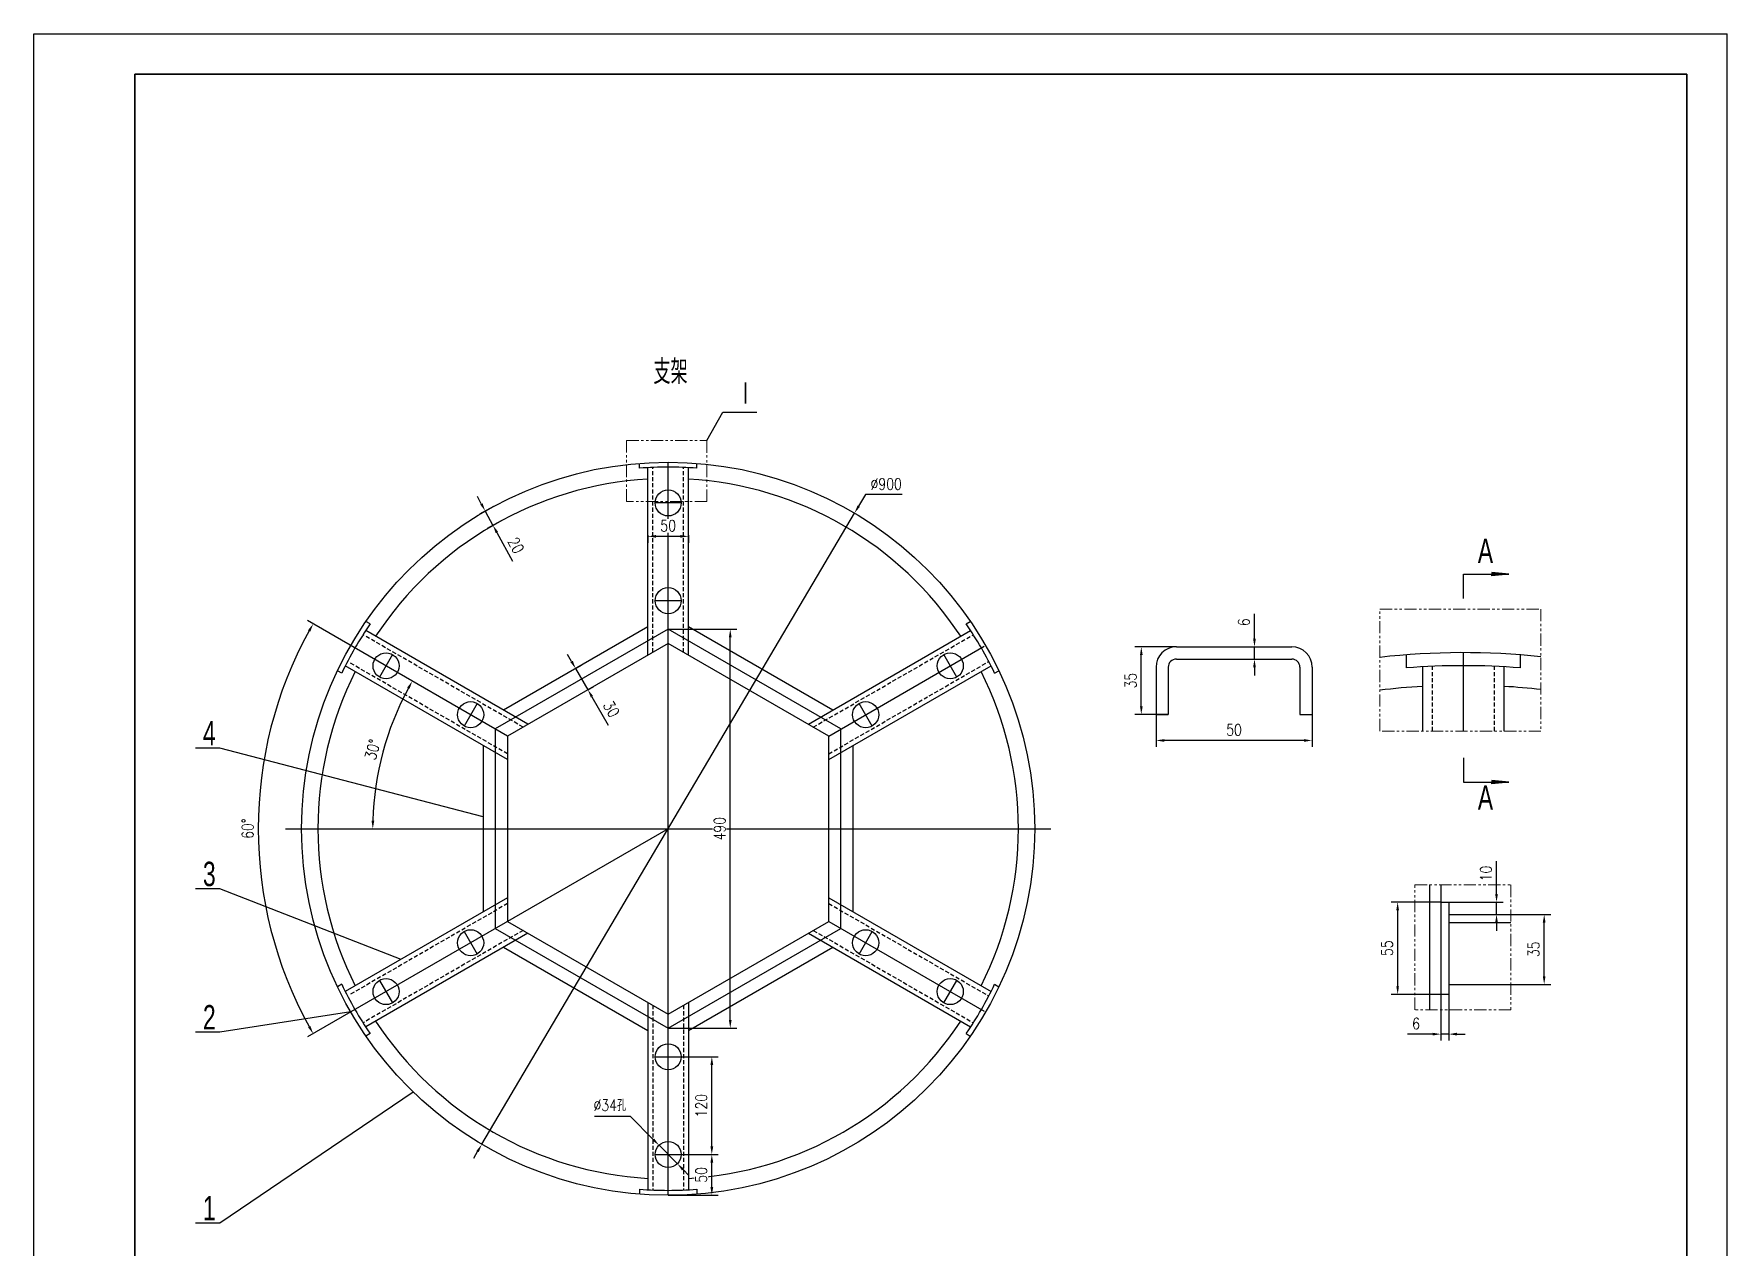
# Model space of a CAD drawing. Header units: millimetres. Extents: x 174648 to 205929, y -160248 to -145891.
# Drawn here: x 198610 to 200689, y -158772 to -157282 of the extents above; entities that cross this region are included whole.
import ezdxf

# ---------------------------------------------------------------- set-up
doc = ezdxf.new("R2010")
doc.units = ezdxf.units.MM
doc.linetypes.add('DASHED', pattern=[0.75, 0.5, -0.25])
doc.linetypes.add('PHANTOM', pattern=[2.5, 1.25, -0.25, 0.25, -0.25, 0.25, -0.25])
doc.layers.add('4虚线层', color=6, linetype='DASHED')
doc.layers.add('5（双点划线）', color=2, linetype='PHANTOM', lineweight=20)
doc.layers.add('图层1', color=4, linetype='Continuous', lineweight=35)
doc.styles.add('TH_GBDIM', font='romans.shx', dxfattribs={"width": 0.8, "bigfont": 'gbcbig.shx'})
doc.styles.add('样式 3.5', font='roms.shx', dxfattribs={"width": 0.7, "height": 3.5, "bigfont": 'hztxt.shx'})
doc.dimstyles.new('TH_GBDIM', dxfattribs={"dimtxt": 3.5, "dimasz": 2.5, "dimexe": 2, "dimexo": 0, "dimgap": 1.5, "dimtad": 1, "dimdec": 1, "dimzin": 0, "dimdsep": 46, "dimtxsty": 'TH_GBDIM', "dimcen": 2.5, "dimclrd": 130, "dimclre": 130, "dimclrt": 3, "dimadec": 0, "dimazin": 0, "dimtfac": 0.714286, "dimtdec": 1, "dimtmove": 0, "dimatfit": 3, "dimfxl": 0, "dimtzin": 0, "dimlwd": -1, "dimlwe": -1, "dimarcsym": 0})

# ---------------------------------------------------------------- blocks, each defined once
blk = doc.blocks.new('*D490')
at = {"color": 130, "linetype": 'Continuous'}
for p, q in [((199363.4, -157897.7), (199363.4, -157907)), ((199373.4, -157899), (199403.4, -157899))]:
    blk.add_line(p, q, dxfattribs=at)
at = {"color": 130}
blk.add_line((199413.4, -157897.7), (199413.4, -157907), dxfattribs=at)
for points in [[(199373.4, -157897.4), (199373.4, -157900.7), (199363.4, -157899)], [(199403.4, -157897.4), (199403.4, -157900.7), (199413.4, -157899)]]:
    blk.add_solid(points, dxfattribs=at)
at = {"layer": 'Defpoints', "color": 0}
for p in [(199363.4, -157897.7), (199413.4, -157897.7), (199413.4, -157899)]:
    blk.add_point(p, dxfattribs=at)
at = {"color": 3, "insert": (199388.4, -157886), "char_height": 14, "attachment_point": 5, "style": 'TH_GBDIM', "bg_fill": 3, "box_fill_scale": 1.1, "bg_fill_color": 256, "bg_fill_true_color": 13158600, "bg_fill_transparency": 0}
blk.add_mtext('50', dxfattribs=at)
blk = doc.blocks.new('*D491')
at = {"color": 130, "linetype": 'Continuous'}
for p, q in [((199159, -157859.1), (199154.3, -157850.3)), ((199173.9, -157862.4), (199156.8, -157871.7)), ((199163.8, -157867.9), (199173.3, -157885.5)), ((199178.1, -157894.3), (199197.2, -157929.6))]:
    blk.add_line(p, q, dxfattribs=at)
at = {"color": 130}
blk.add_line((199183.5, -157880), (199166.3, -157889.3), dxfattribs=at)
for points in [[(199160.5, -157858.3), (199157.6, -157859.9), (199163.8, -157867.9)], [(199179.6, -157893.5), (199176.6, -157895.1), (199173.3, -157885.5)]]:
    blk.add_solid(points, dxfattribs=at)
at = {"layer": 'Defpoints', "color": 0}
for p in [(199173.9, -157862.4), (199173.3, -157885.5), (199183.5, -157880)]:
    blk.add_point(p, dxfattribs=at)
at = {"color": 3, "insert": (199201.5, -157910.1), "char_height": 14, "attachment_point": 5, "rotation": 298.4633, "style": 'TH_GBDIM', "bg_fill": 3, "box_fill_scale": 1.1, "bg_fill_color": 256, "bg_fill_true_color": 13158600, "bg_fill_transparency": 0}
blk.add_mtext('20', dxfattribs=at)
blk = doc.blocks.new('*D492')
at = {"color": 130, "linetype": 'Continuous'}
for p, q in [((199269.8, -158052.6), (199264.8, -158044)), ((199274.8, -158061.3), (199281.7, -158057.3)), ((199274.8, -158061.3), (199289.8, -158087.3)), ((199294.8, -158095.9), (199314.9, -158130.7))]:
    blk.add_line(p, q, dxfattribs=at)
at = {"color": 130}
blk.add_line((199289.8, -158087.3), (199296.7, -158083.3), dxfattribs=at)
for points in [[(199271.3, -158051.8), (199268.4, -158053.5), (199274.8, -158061.3)], [(199296.3, -158095.1), (199293.4, -158096.8), (199289.8, -158087.3)]]:
    blk.add_solid(points, dxfattribs=at)
at = {"layer": 'Defpoints', "color": 0}
for p in [(199274.8, -158061.3), (199289.8, -158087.3), (199289.8, -158087.3)]:
    blk.add_point(p, dxfattribs=at)
at = {"color": 3, "insert": (199318.6, -158111.1), "char_height": 14, "attachment_point": 5, "rotation": 300, "style": 'TH_GBDIM', "bg_fill": 3, "box_fill_scale": 1.1, "bg_fill_color": 256, "bg_fill_true_color": 13158600, "bg_fill_transparency": 0}
blk.add_mtext('30', dxfattribs=at)
blk = doc.blocks.new('*D493')
at = {"color": 130, "linetype": 'Continuous'}
for p, q in [((199630.7, -157847.8), (199622.3, -157861.9)), ((199675.6, -157847.8), (199630.7, -157847.8)), ((199159.6, -158645.5), (199617.2, -157870.5)), ((199154.5, -158654.1), (199149.4, -158662.7))]:
    blk.add_line(p, q, dxfattribs=at)
at = {"color": 130}
for points in [[(199620.9, -157861.1), (199623.7, -157862.8), (199617.2, -157870.5)], [(199153.1, -158653.3), (199155.9, -158655), (199159.6, -158645.5)]]:
    blk.add_solid(points, dxfattribs=at)
at = {"layer": 'Defpoints', "color": 0}
for p in [(199617.2, -157870.5), (199159.6, -158645.5)]:
    blk.add_point(p, dxfattribs=at)
at = {"color": 3, "insert": (199656.1, -157834.8), "char_height": 14, "attachment_point": 5, "style": 'TH_GBDIM', "bg_fill": 3, "box_fill_scale": 1.1, "bg_fill_color": 256, "bg_fill_true_color": 13158600, "bg_fill_transparency": 0}
blk.add_mtext('∅900', dxfattribs=at)
blk = doc.blocks.new('*D494')
at = {"color": 130, "linetype": 'Continuous'}
blk.add_arc((199388.4, -158258), 362.7, 151.5799, 178.4201, dxfattribs=at)
at = {"color": 130}
for points in [[(199068, -158084.6), (199070.9, -158086.2), (199074.3, -158076.7)], [(199027.6, -158248.1), (199024.2, -158248), (199025.7, -158258)]]:
    blk.add_solid(points, dxfattribs=at)
at = {"layer": 'Defpoints', "color": 0}
for p in [(199005.6, -158037), (199047.6, -158134), (199191.2, -158144.2), (198918.4, -158258), (199858.4, -158258)]:
    blk.add_point(p, dxfattribs=at)
at = {"color": 3, "insert": (199025.5, -158160.8), "char_height": 14, "attachment_point": 5, "rotation": 75, "style": 'TH_GBDIM', "bg_fill": 3, "box_fill_scale": 1.1, "bg_fill_color": 256, "bg_fill_true_color": 13158600, "bg_fill_transparency": 0}
blk.add_mtext('30°', dxfattribs=at)
blk = doc.blocks.new('*D495')
at = {"color": 130}
blk.add_line((199005.6, -158037), (198945.6, -158002.4), dxfattribs=at)
at = {"color": 130, "linetype": 'Continuous'}
blk.add_line((198998.7, -158483), (198945.6, -158513.7), dxfattribs=at)
blk.add_arc((199388.4, -158258), 503.3, 151.1385, 208.8615, dxfattribs=at)
at = {"color": 130}
for points in [[(198946.2, -158014.3), (198949.1, -158015.9), (198952.6, -158006.4)], [(198949.1, -158500.1), (198946.2, -158501.8), (198952.6, -158509.7)]]:
    blk.add_solid(points, dxfattribs=at)
at = {"layer": 'Defpoints', "color": 0}
for p in [(199005.6, -158037), (199191.2, -158144.2), (198892.8, -158170.6), (199388.4, -158258), (198998.7, -158483)]:
    blk.add_point(p, dxfattribs=at)
at = {"color": 3, "insert": (198872.1, -158258), "char_height": 14, "attachment_point": 5, "rotation": 90, "style": 'TH_GBDIM', "bg_fill": 3, "box_fill_scale": 1.1, "bg_fill_color": 256, "bg_fill_true_color": 13158600, "bg_fill_transparency": 0}
blk.add_mtext('60°', dxfattribs=at)
blk = doc.blocks.new('*D496')
at = {"color": 130}
blk.add_line((199388.4, -158013), (199472.6, -158013), dxfattribs=at)
at = {"color": 130, "linetype": 'Continuous'}
for p, q in [((199464.6, -158493), (199464.6, -158023)), ((199388.4, -158503), (199472.6, -158503))]:
    blk.add_line(p, q, dxfattribs=at)
at = {"color": 130}
for points in [[(199463, -158023), (199466.3, -158023), (199464.6, -158013)], [(199463, -158493), (199466.3, -158493), (199464.6, -158503)]]:
    blk.add_solid(points, dxfattribs=at)
at = {"layer": 'Defpoints', "color": 0}
for p in [(199388.4, -158013), (199464.6, -158013), (199388.4, -158503)]:
    blk.add_point(p, dxfattribs=at)
at = {"color": 3, "insert": (199451.6, -158258), "char_height": 14, "attachment_point": 5, "rotation": 90, "style": 'TH_GBDIM', "bg_fill": 3, "box_fill_scale": 1.1, "bg_fill_color": 256, "bg_fill_true_color": 13158600, "bg_fill_transparency": 0}
blk.add_mtext('490', dxfattribs=at)
blk = doc.blocks.new('*D497')
at = {"color": 130}
blk.add_line((199987.4, -158117.6), (199987.4, -158157.6), dxfattribs=at)
at = {"color": 130, "linetype": 'Continuous'}
for p, q in [((200179.1, -158117.6), (200179.1, -158157.6)), ((200169.1, -158149.6), (199997.4, -158149.6))]:
    blk.add_line(p, q, dxfattribs=at)
at = {"color": 130}
for points in [[(199997.4, -158148), (199997.4, -158151.3), (199987.4, -158149.6)], [(200169.1, -158148), (200169.1, -158151.3), (200179.1, -158149.6)]]:
    blk.add_solid(points, dxfattribs=at)
at = {"layer": 'Defpoints', "color": 0}
for p in [(199987.4, -158117.6), (200179.1, -158117.6), (199987.4, -158149.6)]:
    blk.add_point(p, dxfattribs=at)
at = {"color": 3, "insert": (200083.2, -158136.6), "char_height": 14, "attachment_point": 5, "style": 'TH_GBDIM', "bg_fill": 3, "box_fill_scale": 1.1, "bg_fill_color": 256, "bg_fill_true_color": 13158600, "bg_fill_transparency": 0}
blk.add_mtext('{50}{}{}', dxfattribs=at)
blk = doc.blocks.new('*D498')
at = {"color": 130}
blk.add_line((200012.4, -158034.7), (199961.3, -158034.7), dxfattribs=at)
at = {"color": 130, "linetype": 'Continuous'}
for p, q in [((199969.3, -158107.6), (199969.3, -158044.7)), ((200002.4, -158117.6), (199961.3, -158117.6))]:
    blk.add_line(p, q, dxfattribs=at)
at = {"color": 130}
for points in [[(199967.7, -158044.7), (199971, -158044.7), (199969.3, -158034.7)], [(199967.7, -158107.6), (199971, -158107.6), (199969.3, -158117.6)]]:
    blk.add_solid(points, dxfattribs=at)
at = {"layer": 'Defpoints', "color": 0}
for p in [(199969.3, -158034.7), (200012.4, -158034.7), (200002.4, -158117.6)]:
    blk.add_point(p, dxfattribs=at)
at = {"color": 3, "insert": (199956.3, -158076.2), "char_height": 14, "attachment_point": 5, "rotation": 90, "style": 'TH_GBDIM', "bg_fill": 3, "box_fill_scale": 1.1, "bg_fill_color": 256, "bg_fill_true_color": 13158600, "bg_fill_transparency": 0}
blk.add_mtext('{35}{}{}', dxfattribs=at)
blk = doc.blocks.new('*D499')
at = {"color": 130, "linetype": 'Continuous'}
for p, q in [((200108.3, -158024.7), (200108.3, -157994.2)), ((200108.3, -158049.7), (200108.3, -158034.7)), ((200083.2, -158049.7), (200116.3, -158049.7)), ((200108.3, -158059.7), (200108.3, -158069.7))]:
    blk.add_line(p, q, dxfattribs=at)
at = {"color": 130}
blk.add_line((200083.2, -158034.7), (200116.3, -158034.7), dxfattribs=at)
for points in [[(200106.6, -158024.7), (200109.9, -158024.7), (200108.3, -158034.7)], [(200106.6, -158059.7), (200109.9, -158059.7), (200108.3, -158049.7)]]:
    blk.add_solid(points, dxfattribs=at)
at = {"layer": 'Defpoints', "color": 0}
for p in [(200083.2, -158034.7), (200108.3, -158034.7), (200083.2, -158049.7)]:
    blk.add_point(p, dxfattribs=at)
at = {"color": 3, "insert": (200095.3, -158004.5), "char_height": 14, "attachment_point": 5, "rotation": 90, "style": 'TH_GBDIM', "bg_fill": 3, "box_fill_scale": 1.1, "bg_fill_color": 256, "bg_fill_true_color": 13158600, "bg_fill_transparency": 0}
blk.add_mtext('{6}{}{}', dxfattribs=at)
blk = doc.blocks.new('*D500')
at = {"color": 130}
blk.add_line((200336.9, -158348.1), (200276.1, -158348.1), dxfattribs=at)
at = {"color": 130, "linetype": 'Continuous'}
for p, q in [((200284.1, -158451.4), (200284.1, -158358.1)), ((200336.9, -158461.4), (200276.1, -158461.4))]:
    blk.add_line(p, q, dxfattribs=at)
at = {"color": 130}
for points in [[(200282.4, -158358.1), (200285.7, -158358.1), (200284.1, -158348.1)], [(200282.4, -158451.4), (200285.7, -158451.4), (200284.1, -158461.4)]]:
    blk.add_solid(points, dxfattribs=at)
at = {"layer": 'Defpoints', "color": 0}
for p in [(200284.1, -158348.1), (200336.9, -158348.1), (200336.9, -158461.4)]:
    blk.add_point(p, dxfattribs=at)
at = {"color": 3, "insert": (200271.1, -158404.7), "char_height": 14, "attachment_point": 5, "rotation": 90, "style": 'TH_GBDIM', "bg_fill": 3, "box_fill_scale": 1.1, "bg_fill_color": 256, "bg_fill_true_color": 13158600, "bg_fill_transparency": 0}
blk.add_mtext('{55}{}{}', dxfattribs=at)
blk = doc.blocks.new('*D501')
at = {"color": 130}
blk.add_line((200423.1, -158363.2), (200472, -158363.2), dxfattribs=at)
at = {"color": 130, "linetype": 'Continuous'}
for p, q in [((200464, -158439.1), (200464, -158373.2)), ((200423.1, -158449.1), (200472, -158449.1))]:
    blk.add_line(p, q, dxfattribs=at)
at = {"color": 130}
for points in [[(200462.3, -158373.2), (200465.6, -158373.2), (200464, -158363.2)], [(200462.3, -158439.1), (200465.6, -158439.1), (200464, -158449.1)]]:
    blk.add_solid(points, dxfattribs=at)
at = {"layer": 'Defpoints', "color": 0}
for p in [(200423.1, -158363.2), (200464, -158363.2), (200423.1, -158449.1)]:
    blk.add_point(p, dxfattribs=at)
at = {"color": 3, "insert": (200451, -158406.1), "char_height": 14, "attachment_point": 5, "rotation": 90, "style": 'TH_GBDIM', "bg_fill": 3, "box_fill_scale": 1.1, "bg_fill_color": 256, "bg_fill_true_color": 13158600, "bg_fill_transparency": 0}
blk.add_mtext('{35}{}{}', dxfattribs=at)
blk = doc.blocks.new('*D502')
at = {"color": 130, "linetype": 'Continuous'}
for p, q in [((200405.5, -158338.1), (200405.5, -158298)), ((200405.5, -158363.2), (200405.5, -158348.1)), ((200346.9, -158363.2), (200413.5, -158363.2)), ((200405.5, -158373.2), (200405.5, -158383.2))]:
    blk.add_line(p, q, dxfattribs=at)
at = {"color": 130}
blk.add_line((200346.9, -158348.1), (200413.5, -158348.1), dxfattribs=at)
for points in [[(200403.8, -158338.1), (200407.1, -158338.1), (200405.5, -158348.1)], [(200403.8, -158373.2), (200407.1, -158373.2), (200405.5, -158363.2)]]:
    blk.add_solid(points, dxfattribs=at)
at = {"layer": 'Defpoints', "color": 0}
for p in [(200346.9, -158348.1), (200405.5, -158348.1), (200346.9, -158363.2)]:
    blk.add_point(p, dxfattribs=at)
at = {"color": 3, "insert": (200392.5, -158313), "char_height": 14, "attachment_point": 5, "rotation": 90, "style": 'TH_GBDIM', "bg_fill": 3, "box_fill_scale": 1.1, "bg_fill_color": 256, "bg_fill_true_color": 13158600, "bg_fill_transparency": 0}
blk.add_mtext('{10}{}{}', dxfattribs=at)
blk = doc.blocks.new('*D503')
at = {"color": 130}
blk.add_line((200336.9, -158461.4), (200336.9, -158518.2), dxfattribs=at)
at = {"color": 130, "linetype": 'Continuous'}
for p, q in [((200346.9, -158461.4), (200346.9, -158518.2)), ((200326.9, -158510.2), (200296.3, -158510.2)), ((200346.9, -158510.2), (200336.9, -158510.2)), ((200356.9, -158510.2), (200366.9, -158510.2))]:
    blk.add_line(p, q, dxfattribs=at)
at = {"color": 130}
for points in [[(200326.9, -158508.5), (200326.9, -158511.9), (200336.9, -158510.2)], [(200356.9, -158508.5), (200356.9, -158511.9), (200346.9, -158510.2)]]:
    blk.add_solid(points, dxfattribs=at)
at = {"layer": 'Defpoints', "color": 0}
for p in [(200336.9, -158461.4), (200346.9, -158461.4), (200336.9, -158510.2)]:
    blk.add_point(p, dxfattribs=at)
at = {"color": 3, "insert": (200306.6, -158497.2), "char_height": 14, "attachment_point": 5, "style": 'TH_GBDIM', "bg_fill": 3, "box_fill_scale": 1.1, "bg_fill_color": 256, "bg_fill_true_color": 13158600, "bg_fill_transparency": 0}
blk.add_mtext('{6}{}{}', dxfattribs=at)
blk = doc.blocks.new('*D511')
at = {"color": 130}
blk.add_line((199388.4, -158658), (199450, -158658), dxfattribs=at)
at = {"color": 130, "linetype": 'Continuous'}
for p, q in [((199442, -158698), (199442, -158668)), ((199388.4, -158708), (199450, -158708))]:
    blk.add_line(p, q, dxfattribs=at)
at = {"color": 130}
for points in [[(199440.3, -158668), (199443.7, -158668), (199442, -158658)], [(199440.3, -158698), (199443.7, -158698), (199442, -158708)]]:
    blk.add_solid(points, dxfattribs=at)
at = {"layer": 'Defpoints', "color": 0}
for p in [(199388.4, -158658), (199442, -158658), (199388.4, -158708)]:
    blk.add_point(p, dxfattribs=at)
at = {"color": 3, "insert": (199429, -158683), "char_height": 14, "attachment_point": 5, "rotation": 90, "style": 'TH_GBDIM', "bg_fill": 3, "box_fill_scale": 1.1, "bg_fill_color": 256, "bg_fill_true_color": 13158600, "bg_fill_transparency": 0}
blk.add_mtext('50', dxfattribs=at)
blk = doc.blocks.new('*D512')
at = {"color": 130}
blk.add_line((199388.4, -158538), (199450, -158538), dxfattribs=at)
at = {"color": 130, "linetype": 'Continuous'}
for p, q in [((199442, -158648), (199442, -158548)), ((199388.4, -158658), (199450, -158658))]:
    blk.add_line(p, q, dxfattribs=at)
at = {"color": 130}
for points in [[(199440.3, -158548), (199443.7, -158548), (199442, -158538)], [(199440.3, -158648), (199443.7, -158648), (199442, -158658)]]:
    blk.add_solid(points, dxfattribs=at)
at = {"layer": 'Defpoints', "color": 0}
for p in [(199388.4, -158538), (199442, -158538), (199388.4, -158658)]:
    blk.add_point(p, dxfattribs=at)
at = {"color": 3, "insert": (199429, -158598), "char_height": 14, "attachment_point": 5, "rotation": 90, "style": 'TH_GBDIM', "bg_fill": 3, "box_fill_scale": 1.1, "bg_fill_color": 256, "bg_fill_true_color": 13158600, "bg_fill_transparency": 0}
blk.add_mtext('120', dxfattribs=at)
blk = doc.blocks.new('*D513')
at = {"color": 130, "linetype": 'Continuous'}
for p, q in [((199297.8, -158610.9), (199341.8, -158610.9)), ((199341.8, -158610.9), (199370.1, -158639.5)), ((199399.7, -158669.4), (199377.2, -158646.7)), ((199406.7, -158676.5), (199413.7, -158683.6))]:
    blk.add_line(p, q, dxfattribs=at)
at = {"color": 130}
for points in [[(199371.3, -158638.4), (199368.9, -158640.7), (199377.2, -158646.7)], [(199407.9, -158675.3), (199405.5, -158677.7), (199399.7, -158669.4)]]:
    blk.add_solid(points, dxfattribs=at)
at = {"layer": 'Defpoints', "color": 0}
for p in [(199377.2, -158646.7), (199399.7, -158669.4)]:
    blk.add_point(p, dxfattribs=at)
at = {"color": 3, "insert": (199316.8, -158597.5), "char_height": 14, "attachment_point": 5, "style": 'TH_GBDIM', "bg_fill": 3, "box_fill_scale": 1.1, "bg_fill_color": 256, "bg_fill_true_color": 13158600, "bg_fill_transparency": 0}
blk.add_mtext('{%%c34孔}{}{}', dxfattribs=at)

msp = doc.modelspace()

# ---------------------------------------------------------------- hatches: boundary and pattern name
h = msp.add_hatch(color=256)
h.dxf.hatch_style = 1
h.paths.add_polyline_path([(200399.9, -157943.3), (200399.9, -157945.3), (200420.6, -157945.3)])
h.paths.add_polyline_path([(200399.9, -157945.3), (200399.9, -157947.3), (200420.6, -157945.3)])
h = msp.add_hatch(color=256)
h.dxf.hatch_style = 1
h.paths.add_polyline_path([(200420.6, -158200.9), (200399.9, -158200.9), (200399.9, -158202.9)])
h.paths.add_polyline_path([(200420.6, -158200.9), (200399.9, -158198.9), (200399.9, -158200.9)])

# ---------------------------------------------------------------- linework, layer by layer
at = {"color": 7, "linetype": 'Continuous'}
for p, q in [((198609.6, -157282.1), (200688.6, -157282.1)), ((198609.6, -160222.4), (198609.6, -157282.1)), ((200688.6, -160222.4), (200688.6, -157282.1))]:
    msp.add_line(p, q, dxfattribs=at)
at = {"color": 2}
for p, q in [((199436, -157781.3), (199455.4, -157746.4)), ((199455.4, -157746.4), (199497.3, -157746.4))]:
    msp.add_line(p, q, dxfattribs=at)
for p, q in [((199353.4, -157815.4), (199353.4, -157809.4)), ((199363.4, -158044.8), (199363.4, -157814.7)), ((199413.4, -158044.8), (199413.4, -157814.7)), ((199423.4, -157815.4), (199423.4, -157809.4)), ((200364.8, -157975.4), (200364.8, -157945.3)), ((200364.8, -157945.3), (200420.6, -157945.3)), ((200420.6, -157945.3), (200399.9, -157943.3)), ((200399.9, -157943.3), (200399.9, -157945.3)), ((200420.6, -157945.3), (200399.9, -157947.3)), ((200399.9, -157947.3), (200399.9, -157945.3)), ((199754.2, -158006.4), (199759.4, -158003.4)), ((199216.2, -158129.8), (199017, -158014.7)), ((199363.4, -158010.1), (199186.2, -158112.4)), ((199590.6, -158112.4), (199413.4, -158010.1)), ((199560.6, -158129.8), (199759.8, -158014.7)), ((199388.4, -158030.4), (199191.2, -158144.2)), ((199585.6, -158144.2), (199388.4, -158030.4)), ((200012.4, -158034.7), (200154.1, -158034.7)), ((200294.8, -158060.6), (200294.8, -158044.5)), ((200434.8, -158060.6), (200434.8, -158044.5)), ((199191.2, -158173.1), (198992, -158058)), ((199585.6, -158173.1), (199784.8, -158058)), ((199987.4, -158059.7), (199987.4, -158117.6)), ((200002.4, -158059.7), (200002.4, -158117.6)), ((200012.4, -158049.7), (200154.1, -158049.7)), ((200164.1, -158059.7), (200164.1, -158117.6)), ((200179.1, -158059.7), (200179.1, -158117.6)), ((200314.8, -158138.1), (200314.8, -158059.2)), ((200414.8, -158138.1), (200414.8, -158059.2)), ((199987.4, -158117.6), (200002.4, -158117.6)), ((200164.1, -158117.6), (200179.1, -158117.6)), ((199191.2, -158144.2), (199191.2, -158371.9)), ((199585.6, -158371.9), (199585.6, -158144.2)), ((199585.6, -158371.9), (199585.6, -158144.2)), ((198837.8, -158159.2), (198808.1, -158159.2)), ((199161.2, -158155.7), (199161.2, -158360.3)), ((199615.6, -158360.3), (199615.6, -158155.7)), ((200364.8, -158170.8), (200364.8, -158200.9)), ((200364.8, -158200.9), (200420.6, -158200.9)), ((200420.6, -158200.9), (200399.9, -158198.9)), ((200399.9, -158198.9), (200399.9, -158200.9)), ((200420.6, -158200.9), (200399.9, -158202.9)), ((200399.9, -158202.9), (200399.9, -158200.9)), ((198837.8, -158331.9), (198808.1, -158331.9)), ((200323.7, -158480.4), (200323.7, -158327)), ((200336.9, -158327), (200336.9, -158480.4)), ((199191.2, -158343), (198992, -158458)), ((199585.6, -158343), (199784.8, -158458)), ((200336.9, -158348.1), (200346.9, -158348.1)), ((200346.9, -158348.1), (200346.9, -158461.4)), ((199191.2, -158371.9), (199388.4, -158485.7)), ((199388.4, -158485.7), (199585.6, -158371.9)), ((200346.9, -158363.2), (200423.1, -158363.2)), ((200346.9, -158373.3), (200423.1, -158373.3)), ((199216.2, -158386.3), (199017, -158501.3)), ((199560.6, -158386.3), (199759.8, -158501.3)), ((199186.2, -158403.6), (199363.4, -158505.9)), ((199413.4, -158505.9), (199590.6, -158403.6)), ((199789.2, -158449), (199794.4, -158452)), ((200346.9, -158461.4), (200336.9, -158461.4)), ((200346.9, -158449.1), (200423.1, -158449.1)), ((199363.4, -158471.3), (199363.4, -158701.3)), ((199413.4, -158471.3), (199413.4, -158701.3)), ((198837.8, -158507.9), (198808.1, -158507.9)), ((199754.2, -158509.6), (199759.4, -158512.7)), ((199075.5, -158581.4), (198837.8, -158742.3)), ((199353.4, -158700.6), (199353.4, -158706.7)), ((199423.4, -158700.6), (199423.4, -158706.7)), ((198837.8, -158742.3), (198808.1, -158742.3))]:
    msp.add_line(p, q)
at = {"color": 1, "ltscale": 1.5}
for p, q in [((199388.4, -158708), (199388.4, -157808)), ((199388.4, -158013), (199176.2, -158135.5)), ((199600.6, -158135.5), (199388.4, -158013)), ((199191.2, -158144.2), (199005.6, -158037)), ((199585.6, -158144.2), (199776.4, -158034)), ((200364.8, -158138.1), (200364.8, -158041.8)), ((199176.2, -158135.5), (199176.2, -158380.5)), ((199600.6, -158380.5), (199600.6, -158135.5)), ((198918.4, -158258), (199858.4, -158258)), ((198938.4, -158258), (199838.4, -158258)), ((199388.4, -158258), (198998.7, -158483)), ((199585.6, -158371.9), (199776.4, -158482)), ((199176.2, -158380.5), (199388.4, -158503)), ((199388.4, -158503), (199600.6, -158380.5)), ((199726.8, -158471.9), (199742.8, -158444.2))]:
    msp.add_line(p, q, dxfattribs=at)
for centre, radius in [((199388.4, -158258), 450), ((199734.8, -158458), 16)]:
    msp.add_circle(centre, radius)
for centre, radius, start, end in [((199388.4, -158258), 444, 85.4788, 94.5212), ((199388.4, -158258), 430, 93.333, 146.667), ((199388.4, -158258), 430, 33.333, 86.667), ((200012.4, -158059.7), 25, 90, 180), ((200154.1, -158059.7), 25, 0, 90), ((200364.8, -158941.8), 900, 83.9275, 96.5399), ((199388.4, -158258), 430, 153.333, 206.667), ((199388.4, -158258), 430, 333.333, 26.667), ((200012.4, -158059.7), 10, 90, 180), ((200154.1, -158059.7), 10, 0, 90), ((200364.8, -158941.8), 884, 85.4582, 94.5418), ((200364.8, -158941.8), 860, 93.333, 96.8455), ((200364.8, -158941.8), 860, 83.6439, 86.667), ((199388.4, -158258), 444, 325.4788, 334.5212), ((199388.4, -158258), 430, 213.333, 266.667), ((199388.4, -158258), 430, 273.333, 326.667), ((199388.4, -158258), 444, 265.4788, 274.5212)]:
    msp.add_arc(centre, radius, start, end)
at = {"layer": '4虚线层', "ltscale": 10}
for p, q in [((199369.4, -158041.3), (199369.4, -157814.4)), ((199407.4, -158041.3), (199407.4, -157814.4)), ((199210.2, -158133.2), (199013.7, -158019.8)), ((199566.6, -158133.2), (199763.1, -158019.8)), ((199191.2, -158166.1), (198996.7, -158053.8)), ((199585.6, -158166.1), (199782.1, -158052.7)), ((200326.8, -158138.1), (200326.8, -158059.2)), ((200402.8, -158138.1), (200402.8, -158059.2)), ((199191.2, -158349.9), (198996.7, -158462.2)), ((199585.6, -158349.9), (199782.1, -158463.4)), ((199210.2, -158382.8), (199013.7, -158496.3)), ((199566.6, -158382.8), (199763.1, -158496.3)), ((199369.4, -158474.7), (199369.4, -158701.6)), ((199407.4, -158474.7), (199407.4, -158701.6))]:
    msp.add_line(p, q, dxfattribs=at)
at = {"layer": '5（双点划线）', "ltscale": 12}
for points in [[(200262.3, -157988.3), (200460, -157988.3), (200460, -158138.1), (200262.3, -158138.1)], [(200305.2, -158327), (200423.1, -158327), (200423.1, -158480.4), (200305.2, -158480.4)]]:
    msp.add_lwpolyline(points, close=True, dxfattribs=at)
at = {"layer": '图层1'}
for p, q in [((200639.1, -157331.6), (198733.4, -157331.6)), ((198733.4, -157331.6), (198733.4, -160172.9)), ((200639.1, -160172.9), (200639.1, -157331.6)), ((200639.1, -160172.9), (200639.1, -157331.6))]:
    msp.add_line(p, q, dxfattribs=at)

# ---------------------------------------------------------------- texts
at = {"char_height": 30, "attachment_point": 1, "style": '样式 3.5'}
for s, insert, width in [('支架', (199370.3, -157682.1), 314.203), ('A', (200382.5, -157901.9), 32.852), ('4', (198817.2, -158125.7), 32.852), ('A', (200382.5, -158204.8), 32.852), ('3', (198817.2, -158298.5), 32.852), ('2', (198817.2, -158474.5), 32.852), ('1', (198817.2, -158708.9), 32.852)]:
    msp.add_mtext(s, dxfattribs=dict(at, insert=insert, width=width))
at = {"color": 2, "insert": (199472.8, -157709.1), "char_height": 30, "width": 314.203, "attachment_point": 1, "style": '样式 3.5'}
msp.add_mtext('Ⅰ', dxfattribs=at)

# ---------------------------------------------------------------- next in the draw order: dimensions: what is measured, and where the dimension line sits
for p1, p2, distance, picture, middle in [((199173.9, -157862.4), (199183.5, -157880), -11.5, '*D491', (199201.5, -157910.1)), ((199274.8, -158061.3), (199289.8, -158087.3), 0, '*D492', (199318.6, -158111.1))]:
    dim = msp.add_aligned_dim(p1=p1, p2=p2, distance=distance, dimstyle='TH_GBDIM', override={"dimscale": 4, "dimdec": 0, "dimtfill": 1})
    dim.commit()
    dim.dimension.update_dxf_attribs({"geometry": picture, "text_midpoint": middle})
dim = msp.add_linear_dim(base=(199413.4, -157899), p1=(199363.4, -157897.7), p2=(199413.4, -157897.7), dimstyle='TH_GBDIM', override={"dimscale": 4, "dimtoh": 1, "dimdec": 0, "dimtfill": 1})
dim.commit()
dim.dimension.update_dxf_attribs({"geometry": '*D490', "text_midpoint": (199388.4, -157886)})
for base, p1, p2, text, override, picture, middle in [((200108.3, -158034.7), (200083.2, -158049.7), (200083.2, -158034.7), '{6}{}{}', {"dimscale": 4, "dimgap": 1.5, "dimtad": 1, "dimjust": 0, "dimdec": 0, "dimlfac": 1, "dimse1": 0, "dimse2": 0, "dimsd1": 0, "dimsd2": 0, "dimtfill": 1}, '*D499', (200095.3, -158004.5)), ((200284.1, -158348.1), (200336.9, -158461.4), (200336.9, -158348.1), '{55}{}{}', {"dimscale": 4, "dimdec": 0, "dimtfill": 1}, '*D500', (200271.1, -158404.7)), ((200464, -158363.2), (200423.1, -158449.1), (200423.1, -158363.2), '{35}{}{}', {"dimscale": 4, "dimdec": 0, "dimtfill": 1}, '*D501', (200451, -158406.1))]:
    dim = msp.add_linear_dim(base=base, p1=p1, p2=p2, angle=90, text=text, dimstyle='TH_GBDIM', override=override)
    dim.commit()
    dim.dimension.update_dxf_attribs({"geometry": picture, "text_midpoint": middle})
dim = msp.add_linear_dim(base=(199987.4, -158149.6), p1=(200179.1, -158117.6), p2=(199987.4, -158117.6), text='{50}{}{}', dimstyle='TH_GBDIM', override={"dimscale": 4, "dimgap": 1.5, "dimtad": 1, "dimjust": 0, "dimdec": 0, "dimlfac": 1, "dimse1": 0, "dimse2": 0, "dimsd1": 0, "dimsd2": 0, "dimtfill": 1})
dim.commit()
dim.dimension.update_dxf_attribs({"geometry": '*D497', "text_midpoint": (200083.2, -158149.6), "dimtype": 160})

# ---------------------------------------------------------------- next in the draw order: dimensions: what is measured, and where the dimension line sits
dim = msp.add_diameter_dim_2p(p1=(199159.6, -158645.5), p2=(199617.2, -157870.5), dimstyle='TH_GBDIM', override={"dimscale": 4, "dimtoh": 1, "dimdec": 0, "dimtfill": 1})
dim.commit()
dim.dimension.update_dxf_attribs({"geometry": '*D493', "text_midpoint": (199656.1, -157847.8), "dimtype": 163})
for base, p1, p2, text, picture, middle in [((199969.3, -158034.7), (200002.4, -158117.6), (200012.4, -158034.7), '{35}{}{}', '*D498', (199956.3, -158076.2)), ((200405.5, -158348.1), (200346.9, -158363.2), (200346.9, -158348.1), '{10}{}{}', '*D502', (200392.5, -158313))]:
    dim = msp.add_linear_dim(base=base, p1=p1, p2=p2, angle=90, text=text, dimstyle='TH_GBDIM', override={"dimscale": 4, "dimgap": 1.5, "dimtad": 1, "dimjust": 0, "dimdec": 0, "dimlfac": 1, "dimse1": 0, "dimse2": 0, "dimsd1": 0, "dimsd2": 0, "dimtfill": 1})
    dim.commit()
    dim.dimension.update_dxf_attribs({"geometry": picture, "text_midpoint": middle})
dim = msp.add_linear_dim(base=(200336.9, -158510.2), p1=(200346.9, -158461.4), p2=(200336.9, -158461.4), text='{6}{}{}', dimstyle='TH_GBDIM', override={"dimscale": 4, "dimgap": 1.5, "dimtad": 1, "dimjust": 0, "dimdec": 0, "dimlfac": 1, "dimse1": 0, "dimse2": 0, "dimsd1": 0, "dimsd2": 0, "dimtfill": 1})
dim.commit()
dim.dimension.update_dxf_attribs({"geometry": '*D503', "text_midpoint": (200306.6, -158497.2)})

# ---------------------------------------------------------------- next in the draw order: linework, layer by layer
at = {"color": 1, "ltscale": 1.5}
for p, q in [((199404.4, -157858), (199372.4, -157858)), ((199404.4, -157978), (199372.4, -157978)), ((199622.9, -158411.9), (199638.9, -158384.2))]:
    msp.add_line(p, q, dxfattribs=at)
for centre in [(199388.4, -157858), (199630.9, -158398)]:
    msp.add_circle(centre, 16)
at = {"layer": '5（双点划线）', "ltscale": 12}
msp.add_lwpolyline([(199337.2, -157781.3), (199436, -157781.3), (199436, -157856.2), (199337.2, -157856.2)], close=True, dxfattribs=at)

# ---------------------------------------------------------------- next in the draw order: dimensions: what is measured, and where the dimension line sits
dim = msp.add_angular_dim_2l(base=(199047.6, -158134), line1=((199191.2, -158144.2), (199005.6, -158037)), line2=((198918.4, -158258), (199858.4, -158258)), dimstyle='TH_GBDIM', override={"dimscale": 4, "dimdec": 0, "dimtfill": 1})
dim.commit()
dim.dimension.update_dxf_attribs({"geometry": '*D494', "text_midpoint": (199025.5, -158160.8)})
dim = msp.add_linear_dim(base=(199442, -158658), p1=(199388.4, -158708), p2=(199388.4, -158658), angle=90, dimstyle='TH_GBDIM', override={"dimscale": 4, "dimdec": 0, "dimtfill": 1})
dim.commit()
dim.dimension.update_dxf_attribs({"geometry": '*D511', "text_midpoint": (199429, -158683)})

# ---------------------------------------------------------------- next in the draw order: linework, layer by layer
at = {"color": 1, "ltscale": 1.5}
for p, q in [((199742.8, -158071.9), (199726.8, -158044.2)), ((199638.9, -158131.9), (199622.9, -158104.2))]:
    msp.add_line(p, q, dxfattribs=at)
msp.add_line((199789.2, -158067), (199794.4, -158064))
for centre in [(199734.8, -158058), (199630.9, -158118), (199388.4, -158658)]:
    msp.add_circle(centre, 16)
msp.add_arc((199388.4, -158258), 444, 25.4788, 34.5212)

# ---------------------------------------------------------------- next in the draw order: dimensions: what is measured, and where the dimension line sits
dim = msp.add_angular_dim_2l(base=(198892.8, -158170.6), line1=((199191.2, -158144.2), (199005.6, -158037)), line2=((199388.4, -158258), (198998.7, -158483)), dimstyle='TH_GBDIM', override={"dimscale": 4, "dimdec": 0, "dimtfill": 1})
dim.commit()
dim.dimension.update_dxf_attribs({"geometry": '*D495', "text_midpoint": (198872.1, -158258)})

# ---------------------------------------------------------------- next in the draw order: linework, layer by layer
for p, q in [((199022.6, -158006.4), (199017.4, -158003.4)), ((198987.6, -158067), (198982.4, -158064)), ((199161.2, -158243.2), (198837.8, -158159.2)), ((199060.4, -158418.6), (198837.8, -158331.9)), ((198987.6, -158449), (198982.4, -158452)), ((198998.7, -158483), (198837.8, -158507.9)), ((199022.6, -158509.6), (199017.4, -158512.7))]:
    msp.add_line(p, q)
for p, q in [((199050, -158044.2), (199034, -158071.9)), ((199153.9, -158104.2), (199137.9, -158131.9)), ((199137.9, -158384.2), (199153.9, -158411.9)), ((199034, -158444.2), (199050, -158471.9))]:
    msp.add_line(p, q, dxfattribs=at)
for centre in [(199388.4, -157978), (199042, -158058), (199145.9, -158118), (199145.9, -158398), (199042, -158458), (199388.4, -158538)]:
    msp.add_circle(centre, 16)
for start, end in [(145.4788, 154.5212), (205.4788, 214.5212)]:
    msp.add_arc((199388.4, -158258), 444, start, end)

# ---------------------------------------------------------------- next in the draw order: dimensions: what is measured, and where the dimension line sits
dim = msp.add_linear_dim(base=(199464.6, -158013), p1=(199388.4, -158503), p2=(199388.4, -158013), angle=90, dimstyle='TH_GBDIM', override={"dimscale": 4, "dimdec": 0, "dimtfill": 1})
dim.commit()
dim.dimension.update_dxf_attribs({"geometry": '*D496', "text_midpoint": (199451.6, -158258)})

# ---------------------------------------------------------------- next in the draw order: dimensions: what is measured, and where the dimension line sits
dim = msp.add_linear_dim(base=(199442, -158538), p1=(199388.4, -158658), p2=(199388.4, -158538), angle=90, dimstyle='TH_GBDIM', override={"dimscale": 4, "dimdec": 0, "dimtfill": 1})
dim.commit()
dim.dimension.update_dxf_attribs({"geometry": '*D512', "text_midpoint": (199429, -158598)})

# ---------------------------------------------------------------- next in the draw order: linework, layer by layer
msp.add_line((199372.4, -158538), (199404.4, -158538), dxfattribs=at)

# ---------------------------------------------------------------- next in the draw order: dimensions: what is measured, and where the dimension line sits
dim = msp.add_diameter_dim_2p(p1=(199399.7, -158669.4), p2=(199377.2, -158646.7), text='{%%c34孔}{}{}', dimstyle='TH_GBDIM', override={"dimscale": 4, "dimgap": 1.5, "dimtad": 1, "dimtih": 0, "dimtoh": 1, "dimdec": 0, "dimlfac": 1, "dimse1": 0, "dimse2": 0, "dimsd1": 0, "dimsd2": 0, "dimtix": 0, "dimtofl": 1, "dimatfit": 3, "dimtfill": 1})
dim.commit()
dim.dimension.update_dxf_attribs({"geometry": '*D513', "text_midpoint": (199316.8, -158610.9), "dimtype": 163})

# ---------------------------------------------------------------- next in the draw order: linework, layer by layer
msp.add_line((199372.4, -158658), (199404.4, -158658), dxfattribs=at)

doc.saveas('drawing.dxf')
